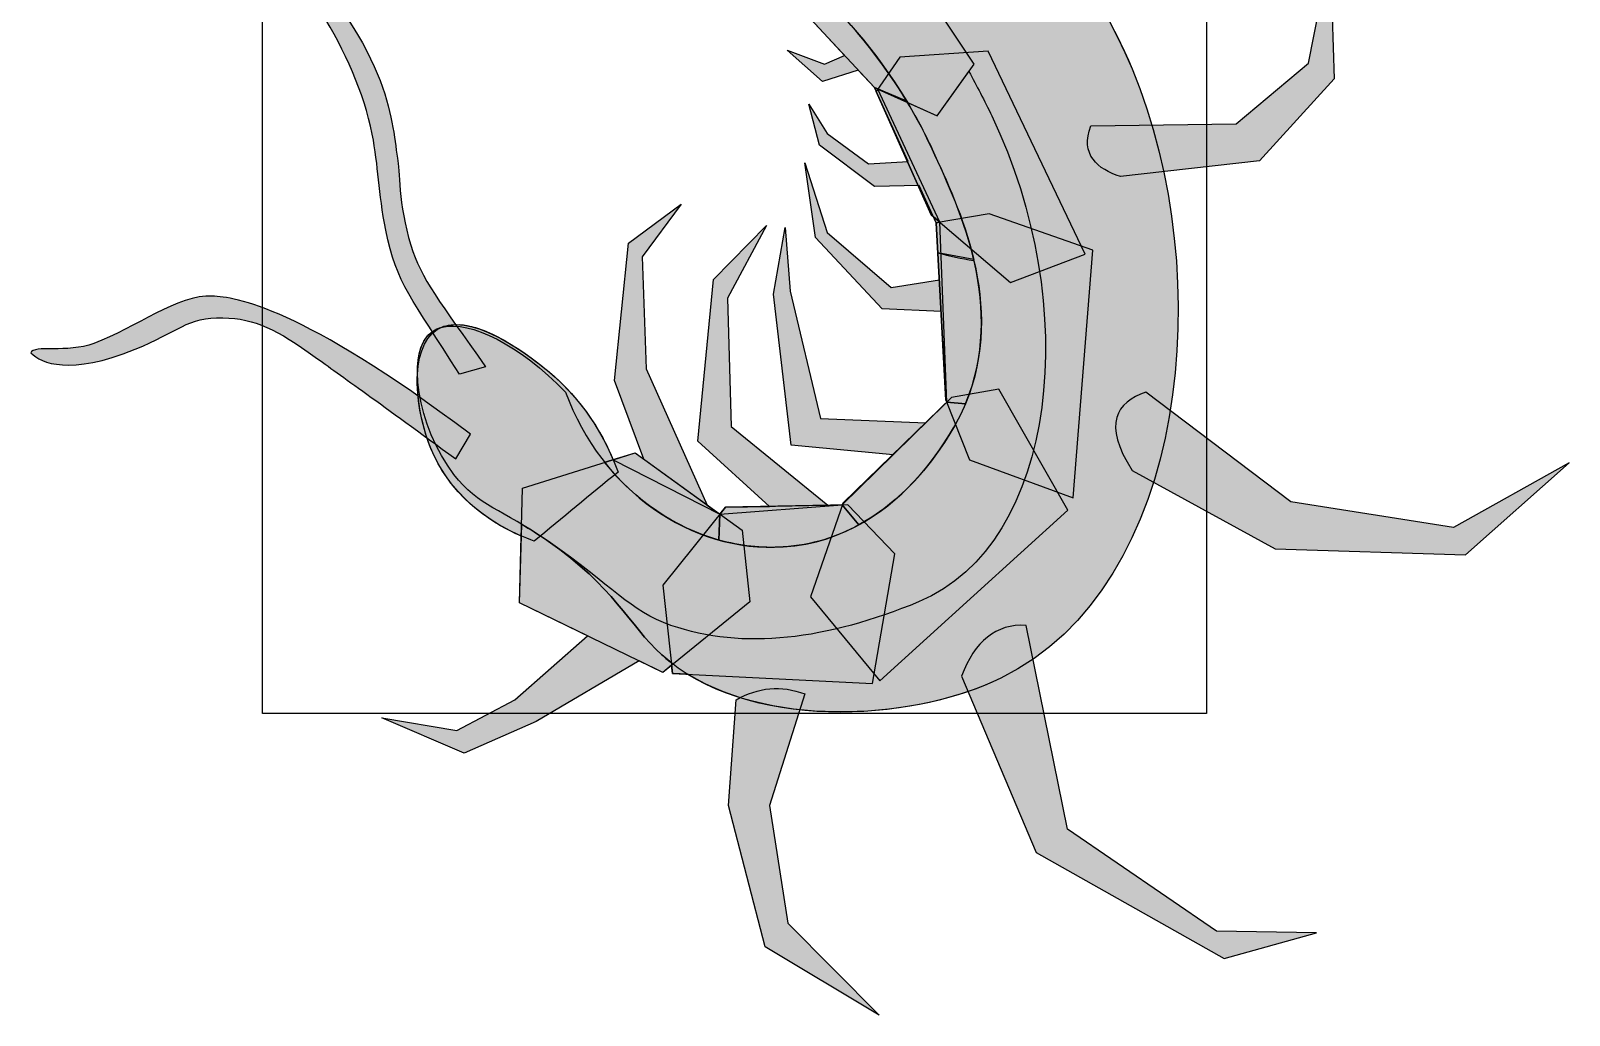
# Model space of a CAD drawing. Extents: x -30 to 49, y -56 to 67.
# Drawn here: x -30.1 to 48.3, y -56.3 to -6.1 of the extents above; entities that cross this region are included whole.
import ezdxf

# ---------------------------------------------------------------- set-up
doc = ezdxf.new("R2010")
doc.units = 0
doc.header["$MEASUREMENT"] = 0
for name, color, linetype in [('LAYER0', 7, 'CONTINUOUS'), ('LAYER1', 7, 'CONTINUOUS'), ('LAYER2', 7, 'CONTINUOUS'), ('LAYER3', 7, 'CONTINUOUS'), ('LAYER_6', 7, 'CONTINUOUS')]:
    doc.layers.add(name, color=color, linetype=linetype)

# ---------------------------------------------------------------- blocks, each defined once
blk = doc.blocks.new('BLOCK_2')
at = {"layer": 'LAYER1'}
h = blk.add_hatch(color=1, dxfattribs=at)
h.dxf.hatch_style = 2
edge = h.paths.add_edge_path()
edge.add_spline(control_points=[(-6.918, -23.216), (-9.216, -19.927), (-10.214, -18.707), (-10.725, -17.011), (-11.361, -14.901), (-11.297, -13.158), (-11.399, -12.58), (-11.776, -10.458), (-11.568, -7.262), (-18.028, -0.371), (-18.752, -0.158), (-19.67, 0.031), (-19.713, -0.034), (-19.907, -0.319), (-19.064, -0.568), (-18.796, -0.802), (-16.671, -2.646), (-13.531, -7.107), (-12.691, -11.344), (-12.362, -13.006), (-12.389, -14.284), (-11.999, -16.25), (-11.453, -18.996), (-10.669, -19.712), (-8.241, -23.59), (-8.241, -23.59), (-6.918, -23.216), (-6.918, -23.216)], knot_values=[0, 0, 0, 0, 1, 1, 1, 2, 2, 2, 3, 3, 3, 4, 4, 4, 5, 5, 5, 6, 6, 6, 7, 7, 7, 8, 8, 8, 9, 9, 9, 9], degree=3, periodic=1)
h = blk.add_hatch(color=1, dxfattribs=at)
h.dxf.hatch_style = 2
edge = h.paths.add_edge_path()
edge.add_spline(control_points=[(-8.435, -27.903), (-12.213, -25.136), (-14.341, -23.609), (-15.594, -22.71), (-17.544, -21.312), (-18.644, -20.749), (-20.294, -20.707), (-22.106, -20.661), (-22.592, -21.438), (-24.769, -22.317), (-28.104, -23.663), (-29.538, -23.032), (-30.087, -22.504), (-29.941, -22.056), (-28.237, -22.533), (-26.867, -22.017), (-24.739, -21.217), (-22.596, -19.519), (-20.837, -19.602), (-19.649, -19.658), (-16.32, -20.124), (-7.679, -26.649), (-7.679, -26.649), (-8.435, -27.903), (-8.435, -27.903)], knot_values=[0, 0, 0, 0, 1, 1, 1, 2, 2, 2, 3, 3, 3, 4, 4, 4, 5, 5, 5, 6, 6, 6, 7, 7, 7, 8, 8, 8, 8], degree=3, periodic=1)
at = {"layer": 'LAYER1', "color": 7}
for points, knots in [([(-6.918, -23.216), (-9.216, -19.927), (-10.214, -18.707), (-10.725, -17.011), (-11.361, -14.901), (-11.297, -13.158), (-11.399, -12.58), (-11.776, -10.458), (-11.568, -7.262), (-18.028, -0.371), (-18.752, -0.158), (-19.67, 0.031), (-19.713, -0.034), (-19.907, -0.319), (-19.064, -0.568), (-18.796, -0.802), (-16.671, -2.646), (-13.531, -7.107), (-12.691, -11.344), (-12.362, -13.006), (-12.389, -14.284), (-11.999, -16.25), (-11.453, -18.996), (-10.669, -19.712), (-8.241, -23.59), (-8.241, -23.59), (-6.918, -23.216), (-6.918, -23.216)], [0, 0, 0, 0, 1, 1, 1, 2, 2, 2, 3, 3, 3, 4, 4, 4, 5, 5, 5, 6, 6, 6, 7, 7, 7, 8, 8, 8, 9, 9, 9, 9]), ([(-8.435, -27.903), (-12.213, -25.136), (-14.341, -23.609), (-15.594, -22.71), (-17.544, -21.312), (-18.644, -20.749), (-20.294, -20.707), (-22.106, -20.661), (-22.592, -21.438), (-24.769, -22.317), (-28.104, -23.663), (-29.538, -23.032), (-30.087, -22.504), (-29.941, -22.056), (-28.237, -22.533), (-26.867, -22.017), (-24.739, -21.217), (-22.596, -19.519), (-20.837, -19.602), (-19.649, -19.658), (-16.32, -20.124), (-7.679, -26.649), (-7.679, -26.649), (-8.435, -27.903), (-8.435, -27.903)], [0, 0, 0, 0, 1, 1, 1, 2, 2, 2, 3, 3, 3, 4, 4, 4, 5, 5, 5, 6, 6, 6, 7, 7, 7, 8, 8, 8, 8])]:
    blk.add_open_spline(points, degree=3, knots=knots, dxfattribs=at)
blk = doc.blocks.new('BLOCK_3')
at = {"layer": 'LAYER1'}
h = blk.add_hatch(color=1, dxfattribs=at)
h.dxf.hatch_style = 2
edge = h.paths.add_edge_path()
edge.add_spline(control_points=[(14.542, -9.669), (12.893, -6.93), (11.063, -5.056), (9.748, -3.729), (9.52, -3.499), (9.077, -3.033), (8.84, -2.795), (8.84, -2.795), (8.605, -4.341), (8.605, -4.341), (8.605, -4.341), (11.376, -7.339), (11.376, -7.339), (11.376, -7.339), (10.347, -7.774), (10.347, -7.774), (10.347, -7.774), (8.45, -7.075), (8.45, -7.075), (8.45, -7.075), (10.247, -8.672), (10.247, -8.672), (10.247, -8.672), (12.072, -8.088), (12.072, -8.088), (12.072, -8.088), (12.894, -8.972), (12.894, -8.972), (12.894, -8.972), (14.542, -9.669), (14.542, -9.669)], knot_values=[0, 0, 0, 0, 1, 1, 1, 2, 2, 2, 3, 3, 3, 4, 4, 4, 5, 5, 5, 6, 6, 6, 7, 7, 7, 8, 8, 8, 9, 9, 9, 10, 10, 10, 10], degree=3, periodic=1)
h = blk.add_hatch(color=1, dxfattribs=at)
h.dxf.hatch_style = 2
edge = h.paths.add_edge_path()
edge.add_spline(control_points=[(15.84, -12.118), (15.43, -11.233), (14.993, -10.418), (14.542, -9.669), (14.542, -9.669), (12.894, -8.972), (12.894, -8.972), (12.894, -8.972), (14.619, -12.751), (14.619, -12.751), (14.619, -12.751), (12.594, -12.867), (12.594, -12.867), (12.594, -12.867), (10.497, -11.319), (10.497, -11.319), (10.497, -11.319), (9.548, -9.821), (9.548, -9.821), (9.548, -9.821), (10.097, -11.918), (10.097, -11.918), (10.097, -11.918), (12.894, -14.015), (12.894, -14.015), (12.894, -14.015), (15.173, -13.965), (15.173, -13.965), (15.173, -13.965), (16.04, -15.863), (16.04, -15.863), (16.04, -15.863), (16.13, -17.392), (16.13, -17.392), (16.13, -17.392), (17.957, -17.739), (17.957, -17.739), (17.455, -15.608), (16.563, -13.68), (15.84, -12.118)], knot_values=[0, 0, 0, 0, 1, 1, 1, 2, 2, 2, 3, 3, 3, 4, 4, 4, 5, 5, 5, 6, 6, 6, 7, 7, 7, 8, 8, 8, 9, 9, 9, 10, 10, 10, 11, 11, 11, 12, 12, 12, 13, 13, 13, 13], degree=3, periodic=1)
h = blk.add_hatch(color=1, dxfattribs=at)
h.dxf.hatch_style = 2
edge = h.paths.add_edge_path()
edge.add_spline(control_points=[(17.962, -17.783), (17.33, -17.7), (16.715, -17.572), (16.124, -17.393), (16.124, -17.393), (16.207, -18.778), (16.207, -18.778), (16.207, -18.778), (13.743, -19.159), (13.743, -19.159), (13.743, -19.159), (10.497, -16.362), (10.497, -16.362), (10.497, -16.362), (9.348, -12.817), (9.348, -12.817), (9.348, -12.817), (9.898, -16.612), (9.898, -16.612), (9.898, -16.612), (13.293, -20.257), (13.293, -20.257), (13.293, -20.257), (16.304, -20.392), (16.304, -20.392), (16.304, -20.392), (16.581, -25.007), (16.581, -25.007), (16.581, -25.007), (17.538, -25.101), (17.538, -25.101), (18.579, -22.56), (18.492, -20.058), (17.962, -17.783)], knot_values=[0, 0, 0, 0, 1, 1, 1, 2, 2, 2, 3, 3, 3, 4, 4, 4, 5, 5, 5, 6, 6, 6, 7, 7, 7, 8, 8, 8, 9, 9, 9, 10, 10, 10, 11, 11, 11, 11], degree=3, periodic=1)
h = blk.add_hatch(color=1, dxfattribs=at)
h.dxf.hatch_style = 2
edge = h.paths.add_edge_path()
edge.add_spline(control_points=[(4.374, -30.254), (4.374, -30.254), (1.259, -23.303), (1.259, -23.303), (1.259, -23.303), (1.059, -17.611), (1.059, -17.611), (1.059, -17.611), (3.057, -14.914), (3.057, -14.914), (3.057, -14.914), (0.36, -16.912), (0.36, -16.912), (0.36, -16.912), (-0.339, -23.902), (-0.339, -23.902), (-0.339, -23.902), (1.15, -27.917), (1.15, -27.917), (1.15, -27.917), (0.71, -27.598), (0.71, -27.598), (0.71, -27.598), (-0.85, -28.074), (-0.85, -28.074), (0.692, -30.023), (2.745, -31.414), (4.977, -32.039), (4.977, -32.039), (5.021, -30.722), (5.021, -30.722), (5.021, -30.722), (4.374, -30.254), (4.374, -30.254)], knot_values=[0, 0, 0, 0, 1, 1, 1, 2, 2, 2, 3, 3, 3, 4, 4, 4, 5, 5, 5, 6, 6, 6, 7, 7, 7, 8, 8, 8, 9, 9, 9, 10, 10, 10, 11, 11, 11, 11], degree=3, periodic=1)
h = blk.add_hatch(color=1, dxfattribs=at)
h.dxf.hatch_style = 2
edge = h.paths.add_edge_path()
edge.add_spline(control_points=[(11.26, -30.25), (11.26, -30.25), (10.53, -30.264), (10.53, -30.264), (10.53, -30.264), (5.603, -26.249), (5.603, -26.249), (5.603, -26.249), (5.404, -19.708), (5.404, -19.708), (5.404, -19.708), (7.401, -16.013), (7.401, -16.013), (7.401, -16.013), (4.705, -18.759), (4.705, -18.759), (4.705, -18.759), (3.906, -26.998), (3.906, -26.998), (3.906, -26.998), (7.55, -30.324), (7.55, -30.324), (7.55, -30.324), (5.304, -30.369), (5.304, -30.369), (5.304, -30.369), (5.021, -30.722), (5.021, -30.722), (5.021, -30.722), (4.977, -32.039), (4.977, -32.039), (6.039, -32.338), (7.142, -32.462), (8.25, -32.391), (9.72, -32.297), (11, -31.872), (12.102, -31.27), (12.102, -31.27), (11.26, -30.25), (11.26, -30.25)], knot_values=[0, 0, 0, 0, 1, 1, 1, 2, 2, 2, 3, 3, 3, 4, 4, 4, 5, 5, 5, 6, 6, 6, 7, 7, 7, 8, 8, 8, 9, 9, 9, 10, 10, 10, 11, 11, 11, 12, 12, 12, 13, 13, 13, 13], degree=3, periodic=1)
h = blk.add_hatch(color=1, dxfattribs=at)
h.dxf.hatch_style = 2
edge = h.paths.add_edge_path()
edge.add_spline(control_points=[(16.581, -25.007), (16.581, -25.007), (15.515, -26.057), (15.515, -26.057), (15.515, -26.057), (10.147, -25.85), (10.147, -25.85), (10.147, -25.85), (8.599, -19.358), (8.599, -19.358), (8.599, -19.358), (8.35, -16.113), (8.35, -16.113), (8.35, -16.113), (7.751, -19.508), (7.751, -19.508), (7.751, -19.508), (8.649, -27.198), (8.649, -27.198), (8.649, -27.198), (13.859, -27.689), (13.859, -27.689), (13.859, -27.689), (11.26, -30.25), (11.26, -30.25), (11.26, -30.25), (12.102, -31.27), (12.102, -31.27), (15.753, -29.274), (17.44, -25.339), (17.538, -25.101), (17.538, -25.101), (16.581, -25.007), (16.581, -25.007)], knot_values=[0, 0, 0, 0, 1, 1, 1, 2, 2, 2, 3, 3, 3, 4, 4, 4, 5, 5, 5, 6, 6, 6, 7, 7, 7, 8, 8, 8, 9, 9, 9, 10, 10, 10, 11, 11, 11, 11], degree=3, periodic=1)
h = blk.add_hatch(color=1, dxfattribs=at)
h.dxf.hatch_style = 2
edge = h.paths.add_edge_path()
edge.add_spline(control_points=[(2.642, -38.36), (2.44, -38.209), (2.243, -38.053), (2.058, -37.884), (0.384, -36.355), (-0.37, -34.427), (-3.734, -32.092), (-4.225, -31.751), (-4.664, -31.476), (-5.063, -31.24), (-5.063, -31.24), (-5.183, -35.238), (-5.183, -35.238), (-5.183, -35.238), (-1.722, -36.92), (-1.722, -36.92), (-1.722, -36.92), (-5.432, -40.181), (-5.432, -40.181), (-5.432, -40.181), (-8.378, -41.754), (-8.378, -41.754), (-8.378, -41.754), (-12.198, -41.105), (-12.198, -41.105), (-12.198, -41.105), (-8.004, -42.903), (-8.004, -42.903), (-8.004, -42.903), (-4.334, -41.28), (-4.334, -41.28), (-4.334, -41.28), (0.915, -38.203), (0.915, -38.203), (0.915, -38.203), (2.108, -38.783), (2.108, -38.783), (2.108, -38.783), (2.642, -38.36), (2.642, -38.36)], knot_values=[0, 0, 0, 0, 1, 1, 1, 2, 2, 2, 3, 3, 3, 4, 4, 4, 5, 5, 5, 6, 6, 6, 7, 7, 7, 8, 8, 8, 9, 9, 9, 10, 10, 10, 11, 11, 11, 12, 12, 12, 13, 13, 13, 13], degree=3, periodic=1)
at = {"layer": 'LAYER1', "color": 7}
for points, knots in [([(14.542, -9.669), (12.893, -6.93), (11.063, -5.056), (9.748, -3.729), (9.52, -3.499), (9.077, -3.033), (8.84, -2.795), (8.84, -2.795), (8.605, -4.341), (8.605, -4.341), (8.605, -4.341), (11.376, -7.339), (11.376, -7.339), (11.376, -7.339), (10.347, -7.774), (10.347, -7.774), (10.347, -7.774), (8.45, -7.075), (8.45, -7.075), (8.45, -7.075), (10.247, -8.672), (10.247, -8.672), (10.247, -8.672), (12.072, -8.088), (12.072, -8.088), (12.072, -8.088), (12.894, -8.972), (12.894, -8.972), (12.894, -8.972), (14.542, -9.669), (14.542, -9.669)], [0, 0, 0, 0, 1, 1, 1, 2, 2, 2, 3, 3, 3, 4, 4, 4, 5, 5, 5, 6, 6, 6, 7, 7, 7, 8, 8, 8, 9, 9, 9, 10, 10, 10, 10]), ([(15.84, -12.118), (15.43, -11.233), (14.993, -10.418), (14.542, -9.669), (14.542, -9.669), (12.894, -8.972), (12.894, -8.972), (12.894, -8.972), (14.619, -12.751), (14.619, -12.751), (14.619, -12.751), (12.594, -12.867), (12.594, -12.867), (12.594, -12.867), (10.497, -11.319), (10.497, -11.319), (10.497, -11.319), (9.548, -9.821), (9.548, -9.821), (9.548, -9.821), (10.097, -11.918), (10.097, -11.918), (10.097, -11.918), (12.894, -14.015), (12.894, -14.015), (12.894, -14.015), (15.173, -13.965), (15.173, -13.965), (15.173, -13.965), (16.04, -15.863), (16.04, -15.863), (16.04, -15.863), (16.13, -17.392), (16.13, -17.392), (16.13, -17.392), (17.957, -17.739), (17.957, -17.739), (17.455, -15.608), (16.563, -13.68), (15.84, -12.118)], [0, 0, 0, 0, 1, 1, 1, 2, 2, 2, 3, 3, 3, 4, 4, 4, 5, 5, 5, 6, 6, 6, 7, 7, 7, 8, 8, 8, 9, 9, 9, 10, 10, 10, 11, 11, 11, 12, 12, 12, 13, 13, 13, 13]), ([(17.962, -17.783), (17.33, -17.7), (16.715, -17.572), (16.124, -17.393), (16.124, -17.393), (16.207, -18.778), (16.207, -18.778), (16.207, -18.778), (13.743, -19.159), (13.743, -19.159), (13.743, -19.159), (10.497, -16.362), (10.497, -16.362), (10.497, -16.362), (9.348, -12.817), (9.348, -12.817), (9.348, -12.817), (9.898, -16.612), (9.898, -16.612), (9.898, -16.612), (13.293, -20.257), (13.293, -20.257), (13.293, -20.257), (16.304, -20.392), (16.304, -20.392), (16.304, -20.392), (16.581, -25.007), (16.581, -25.007), (16.581, -25.007), (17.538, -25.101), (17.538, -25.101), (18.579, -22.56), (18.492, -20.058), (17.962, -17.783)], [0, 0, 0, 0, 1, 1, 1, 2, 2, 2, 3, 3, 3, 4, 4, 4, 5, 5, 5, 6, 6, 6, 7, 7, 7, 8, 8, 8, 9, 9, 9, 10, 10, 10, 11, 11, 11, 11]), ([(4.374, -30.254), (4.374, -30.254), (1.259, -23.303), (1.259, -23.303), (1.259, -23.303), (1.059, -17.611), (1.059, -17.611), (1.059, -17.611), (3.057, -14.914), (3.057, -14.914), (3.057, -14.914), (0.36, -16.912), (0.36, -16.912), (0.36, -16.912), (-0.339, -23.902), (-0.339, -23.902), (-0.339, -23.902), (1.15, -27.917), (1.15, -27.917), (1.15, -27.917), (0.71, -27.598), (0.71, -27.598), (0.71, -27.598), (-0.85, -28.074), (-0.85, -28.074), (0.692, -30.023), (2.745, -31.414), (4.977, -32.039), (4.977, -32.039), (5.021, -30.722), (5.021, -30.722), (5.021, -30.722), (4.374, -30.254), (4.374, -30.254)], [0, 0, 0, 0, 1, 1, 1, 2, 2, 2, 3, 3, 3, 4, 4, 4, 5, 5, 5, 6, 6, 6, 7, 7, 7, 8, 8, 8, 9, 9, 9, 10, 10, 10, 11, 11, 11, 11]), ([(11.26, -30.25), (11.26, -30.25), (10.53, -30.264), (10.53, -30.264), (10.53, -30.264), (5.603, -26.249), (5.603, -26.249), (5.603, -26.249), (5.404, -19.708), (5.404, -19.708), (5.404, -19.708), (7.401, -16.013), (7.401, -16.013), (7.401, -16.013), (4.705, -18.759), (4.705, -18.759), (4.705, -18.759), (3.906, -26.998), (3.906, -26.998), (3.906, -26.998), (7.55, -30.324), (7.55, -30.324), (7.55, -30.324), (5.304, -30.369), (5.304, -30.369), (5.304, -30.369), (5.021, -30.722), (5.021, -30.722), (5.021, -30.722), (4.977, -32.039), (4.977, -32.039), (6.039, -32.338), (7.142, -32.462), (8.25, -32.391), (9.72, -32.297), (11, -31.872), (12.102, -31.27), (12.102, -31.27), (11.26, -30.25), (11.26, -30.25)], [0, 0, 0, 0, 1, 1, 1, 2, 2, 2, 3, 3, 3, 4, 4, 4, 5, 5, 5, 6, 6, 6, 7, 7, 7, 8, 8, 8, 9, 9, 9, 10, 10, 10, 11, 11, 11, 12, 12, 12, 13, 13, 13, 13]), ([(16.581, -25.007), (16.581, -25.007), (15.515, -26.057), (15.515, -26.057), (15.515, -26.057), (10.147, -25.85), (10.147, -25.85), (10.147, -25.85), (8.599, -19.358), (8.599, -19.358), (8.599, -19.358), (8.35, -16.113), (8.35, -16.113), (8.35, -16.113), (7.751, -19.508), (7.751, -19.508), (7.751, -19.508), (8.649, -27.198), (8.649, -27.198), (8.649, -27.198), (13.859, -27.689), (13.859, -27.689), (13.859, -27.689), (11.26, -30.25), (11.26, -30.25), (11.26, -30.25), (12.102, -31.27), (12.102, -31.27), (15.753, -29.274), (17.44, -25.339), (17.538, -25.101), (17.538, -25.101), (16.581, -25.007), (16.581, -25.007)], [0, 0, 0, 0, 1, 1, 1, 2, 2, 2, 3, 3, 3, 4, 4, 4, 5, 5, 5, 6, 6, 6, 7, 7, 7, 8, 8, 8, 9, 9, 9, 10, 10, 10, 11, 11, 11, 11]), ([(2.642, -38.36), (2.44, -38.209), (2.243, -38.053), (2.058, -37.884), (0.384, -36.355), (-0.37, -34.427), (-3.734, -32.092), (-4.225, -31.751), (-4.664, -31.476), (-5.063, -31.24), (-5.063, -31.24), (-5.183, -35.238), (-5.183, -35.238), (-5.183, -35.238), (-1.722, -36.92), (-1.722, -36.92), (-1.722, -36.92), (-5.432, -40.181), (-5.432, -40.181), (-5.432, -40.181), (-8.378, -41.754), (-8.378, -41.754), (-8.378, -41.754), (-12.198, -41.105), (-12.198, -41.105), (-12.198, -41.105), (-8.004, -42.903), (-8.004, -42.903), (-8.004, -42.903), (-4.334, -41.28), (-4.334, -41.28), (-4.334, -41.28), (0.915, -38.203), (0.915, -38.203), (0.915, -38.203), (2.108, -38.783), (2.108, -38.783), (2.108, -38.783), (2.642, -38.36), (2.642, -38.36)], [0, 0, 0, 0, 1, 1, 1, 2, 2, 2, 3, 3, 3, 4, 4, 4, 5, 5, 5, 6, 6, 6, 7, 7, 7, 8, 8, 8, 9, 9, 9, 10, 10, 10, 11, 11, 11, 12, 12, 12, 13, 13, 13, 13])]:
    blk.add_open_spline(points, degree=3, knots=knots, dxfattribs=at)
blk = doc.blocks.new('BLOCK_4')
at = {"layer": 'LAYER2'}
h = blk.add_hatch(color=20, dxfattribs=at)
h.dxf.hatch_style = 2
edge = h.paths.add_edge_path()
edge.add_spline(control_points=[(23.929, -10.919), (23.36, -12.404), (24.278, -13.133), (25.427, -13.516), (25.427, -13.516), (32.518, -12.717), (32.518, -12.717), (32.518, -12.717), (36.313, -8.523), (36.313, -8.523), (36.313, -8.523), (36.113, -2.131), (36.113, -2.131), (36.113, -2.131), (35.015, -7.724), (35.015, -7.724), (35.015, -7.724), (31.32, -10.82), (31.32, -10.82), (31.32, -10.82), (23.929, -10.919), (23.929, -10.919)], knot_values=[0, 0, 0, 0, 1, 1, 1, 2, 2, 2, 3, 3, 3, 4, 4, 4, 5, 5, 5, 6, 6, 6, 7, 7, 7, 7], degree=3, periodic=1)
h = blk.add_hatch(color=20, dxfattribs=at)
h.dxf.hatch_style = 2
edge = h.paths.add_edge_path()
edge.add_spline(control_points=[(26.027, -28.496), (24.513, -26.082), (25.216, -25.042), (26.726, -24.502), (26.726, -24.502), (34.116, -30.094), (34.116, -30.094), (34.116, -30.094), (42.405, -31.393), (42.405, -31.393), (42.405, -31.393), (48.297, -28.097), (48.297, -28.097), (48.297, -28.097), (43.004, -32.791), (43.004, -32.791), (43.004, -32.791), (33.317, -32.491), (33.317, -32.491), (33.317, -32.491), (26.027, -28.496), (26.027, -28.496)], knot_values=[0, 0, 0, 0, 1, 1, 1, 2, 2, 2, 3, 3, 3, 4, 4, 4, 5, 5, 5, 6, 6, 6, 7, 7, 7, 7], degree=3, periodic=1)
h = blk.add_hatch(color=20, dxfattribs=at)
h.dxf.hatch_style = 2
edge = h.paths.add_edge_path()
edge.add_spline(control_points=[(17.338, -38.983), (18.004, -37.194), (19.089, -36.3), (20.634, -36.386), (20.634, -36.386), (22.731, -46.772), (22.731, -46.772), (22.731, -46.772), (30.321, -51.966), (30.321, -51.966), (30.321, -51.966), (35.414, -52.066), (35.414, -52.066), (35.414, -52.066), (30.72, -53.364), (30.72, -53.364), (30.72, -53.364), (21.133, -47.971), (21.133, -47.971), (21.133, -47.971), (17.338, -38.983), (17.338, -38.983)], knot_values=[0, 0, 0, 0, 1, 1, 1, 2, 2, 2, 3, 3, 3, 4, 4, 4, 5, 5, 5, 6, 6, 6, 7, 7, 7, 7], degree=3, periodic=1)
h = blk.add_hatch(color=20, dxfattribs=at)
h.dxf.hatch_style = 2
edge = h.paths.add_edge_path()
edge.add_spline(control_points=[(5.853, -40.181), (5.853, -40.181), (5.454, -45.574), (5.454, -45.574), (5.454, -45.574), (7.326, -52.765), (7.326, -52.765), (7.326, -52.765), (13.143, -56.26), (13.143, -56.26), (13.143, -56.26), (8.487, -51.566), (8.487, -51.566), (8.487, -51.566), (7.551, -45.574), (7.551, -45.574), (7.551, -45.574), (9.348, -39.882), (9.348, -39.882), (8.14, -39.428), (6.976, -39.542), (5.853, -40.181)], knot_values=[0, 0, 0, 0, 1, 1, 1, 2, 2, 2, 3, 3, 3, 4, 4, 4, 5, 5, 5, 6, 6, 6, 7, 7, 7, 7], degree=3, periodic=1)
at = {"layer": 'LAYER2', "color": 7}
for points in [[(23.929, -10.919), (23.36, -12.404), (24.278, -13.133), (25.427, -13.516), (25.427, -13.516), (32.518, -12.717), (32.518, -12.717), (32.518, -12.717), (36.313, -8.523), (36.313, -8.523), (36.313, -8.523), (36.113, -2.131), (36.113, -2.131), (36.113, -2.131), (35.015, -7.724), (35.015, -7.724), (35.015, -7.724), (31.32, -10.82), (31.32, -10.82), (31.32, -10.82), (23.929, -10.919), (23.929, -10.919)], [(26.027, -28.496), (24.513, -26.082), (25.216, -25.042), (26.726, -24.502), (26.726, -24.502), (34.116, -30.094), (34.116, -30.094), (34.116, -30.094), (42.405, -31.393), (42.405, -31.393), (42.405, -31.393), (48.297, -28.097), (48.297, -28.097), (48.297, -28.097), (43.004, -32.791), (43.004, -32.791), (43.004, -32.791), (33.317, -32.491), (33.317, -32.491), (33.317, -32.491), (26.027, -28.496), (26.027, -28.496)], [(17.338, -38.983), (18.004, -37.194), (19.089, -36.3), (20.634, -36.386), (20.634, -36.386), (22.731, -46.772), (22.731, -46.772), (22.731, -46.772), (30.321, -51.966), (30.321, -51.966), (30.321, -51.966), (35.414, -52.066), (35.414, -52.066), (35.414, -52.066), (30.72, -53.364), (30.72, -53.364), (30.72, -53.364), (21.133, -47.971), (21.133, -47.971), (21.133, -47.971), (17.338, -38.983), (17.338, -38.983)], [(5.853, -40.181), (5.853, -40.181), (5.454, -45.574), (5.454, -45.574), (5.454, -45.574), (7.326, -52.765), (7.326, -52.765), (7.326, -52.765), (13.143, -56.26), (13.143, -56.26), (13.143, -56.26), (8.487, -51.566), (8.487, -51.566), (8.487, -51.566), (7.551, -45.574), (7.551, -45.574), (7.551, -45.574), (9.348, -39.882), (9.348, -39.882), (8.14, -39.428), (6.976, -39.542), (5.853, -40.181)]]:
    blk.add_open_spline(points, degree=3, knots=[0, 0, 0, 0, 1, 1, 1, 2, 2, 2, 3, 3, 3, 4, 4, 4, 5, 5, 5, 6, 6, 6, 7, 7, 7, 7], dxfattribs=at)

msp = doc.modelspace()

# ---------------------------------------------------------------- hatches: boundary and pattern name
at = {"layer": 'LAYER0'}
h = msp.add_hatch(color=1, dxfattribs=at)
h.dxf.hatch_style = 2
edge = h.paths.add_edge_path()
edge.add_spline(control_points=[(26.027, -8.023), (22.235, 1.113), (14.372, 5.507), (11.446, 6.957), (8.336, 8.648), (2.855, 12.254), (-0.838, 18.941), (-2.895, 22.665), (-6.763, 29.67), (-3.635, 36.219), (-2.002, 39.635), (1.822, 43.514), (6.791, 43.696), (6.791, 43.696), (10.097, 42.76), (10.097, 42.76), (10.097, 42.76), (10.139, 42.956), (10.139, 42.956), (10.139, 42.956), (13.125, 40.009), (13.125, 40.009), (13.125, 40.009), (13.924, 39.22), (13.924, 39.22), (13.924, 39.22), (11.196, 36.918), (11.196, 36.918), (11.196, 36.918), (12.145, 34.321), (12.145, 34.321), (12.145, 34.321), (14.542, 31.775), (14.542, 31.775), (14.542, 31.775), (13.094, 34.321), (13.094, 34.321), (13.094, 34.321), (12.894, 35.969), (12.894, 35.969), (12.894, 35.969), (15.658, 37.509), (15.658, 37.509), (15.658, 37.509), (15.865, 37.305), (15.865, 37.305), (15.865, 37.305), (15.975, 37.356), (15.975, 37.356), (15.975, 37.356), (17.391, 34.869), (17.391, 34.869), (17.391, 34.869), (13.942, 34.221), (13.942, 34.221), (13.942, 34.221), (14.392, 33.023), (14.392, 33.023), (14.392, 33.023), (16.439, 30.227), (16.439, 30.227), (16.439, 30.227), (18.237, 29.378), (18.237, 29.378), (18.237, 29.378), (17.388, 30.426), (17.388, 30.426), (17.388, 30.426), (15.64, 32.973), (15.64, 32.973), (15.64, 32.973), (18.296, 33.281), (18.296, 33.281), (18.296, 33.281), (18.978, 32.084), (18.978, 32.084), (18.978, 32.084), (18.989, 32.064), (18.989, 32.064), (18.953, 32.06), (18.916, 32.057), (18.88, 32.052), (18.88, 30.094), (19.23, 28.545), (19.535, 27.53), (19.978, 26.056), (20.519, 24.336), (22.082, 23.236), (22.55, 22.906), (22.953, 22.622), (23.48, 22.661), (24.3, 22.723), (24.972, 23.537), (25.452, 24.542), (25.97, 25.188), (26.477, 26.004), (26.826, 27.031), (27.834, 30.005), (26.788, 32.534), (26.526, 33.123), (26.746, 33.435), (29.158, 36.991), (27.624, 41.012), (26.562, 43.8), (24.263, 45.08), (23.63, 45.407), (22.858, 48.09), (21.575, 49.799), (20.634, 50.8), (15.535, 56.22), (6.68, 55.245), (2.657, 53.995), (-1.077, 52.836), (-4.291, 50.474), (-6.85, 47.411), (-6.85, 47.411), (-7.43, 47.154), (-7.43, 47.154), (-7.43, 47.154), (-7.645, 46.414), (-7.645, 46.414), (-7.919, 46.049), (-8.184, 45.677), (-8.441, 45.297), (-8.441, 45.297), (-8.628, 45.319), (-8.628, 45.319), (-8.628, 45.319), (-13.16, 37.904), (-13.16, 37.904), (-13.16, 37.904), (-13.047, 37.305), (-13.047, 37.305), (-13.047, 37.305), (-12.842, 37.128), (-12.842, 37.128), (-12.842, 37.128), (-14.478, 28.56), (-14.478, 28.56), (-14.478, 28.56), (-15.07, 28.629), (-15.07, 28.629), (-15.07, 28.629), (-11.824, 18.392), (-11.824, 18.392), (-11.824, 18.392), (-11.578, 18.326), (-11.578, 18.326), (-11.578, 18.326), (-11.624, 18.292), (-11.624, 18.292), (-11.624, 18.292), (-8.549, 11.849), (-8.549, 11.849), (-8.549, 11.849), (-8.528, 11.351), (-8.528, 11.351), (-8.528, 11.351), (-3.535, 6.358), (-3.535, 6.358), (-3.535, 6.358), (-3.113, 6.314), (-3.113, 6.314), (-3.113, 6.314), (-3.035, 6.058), (-3.035, 6.058), (-3.035, 6.058), (1.758, 2.263), (1.758, 2.263), (1.758, 2.263), (1.788, 2.261), (1.788, 2.261), (1.788, 2.261), (1.783, 2.138), (1.783, 2.138), (1.783, 2.138), (6.952, -2.481), (6.952, -2.481), (6.952, -2.481), (7.06, -2.506), (7.06, -2.506), (7.06, -2.506), (7.001, -2.63), (7.001, -2.63), (7.001, -2.63), (12.894, -8.972), (12.894, -8.972), (12.894, -8.972), (13.074, -9.054), (13.074, -9.054), (13.074, -9.054), (12.994, -9.172), (12.994, -9.172), (12.994, -9.172), (15.79, -15.464), (15.79, -15.464), (15.79, -15.464), (16.223, -15.832), (16.223, -15.832), (16.223, -15.832), (16.04, -15.863), (16.04, -15.863), (16.04, -15.863), (16.539, -24.901), (16.539, -24.901), (16.539, -24.901), (16.581, -25.007), (16.581, -25.007), (16.581, -25.007), (11.296, -30.144), (11.296, -30.144), (11.296, -30.144), (11.26, -30.25), (11.26, -30.25), (11.26, -30.25), (5.304, -30.369), (5.304, -30.369), (5.304, -30.369), (5.021, -30.722), (5.021, -30.722), (5.021, -30.722), (0.71, -27.598), (0.71, -27.598), (0.71, -27.598), (-0.412, -27.949), (-0.412, -27.949), (-0.944, -26.691), (-1.93, -24.907), (-3.759, -23.403), (-4.318, -22.943), (-7.327, -20.475), (-9.114, -21.182), (-9.307, -21.227), (-9.48, -21.301), (-9.627, -21.406), (-10.161, -21.787), (-10.397, -22.588), (-10.383, -23.566), (-10.458, -24.87), (-10.123, -26.43), (-9.602, -27.598), (-8.487, -30.094), (-6.295, -31.318), (-5.095, -31.835), (-5.095, -31.835), (-5.183, -35.238), (-5.183, -35.238), (-5.183, -35.238), (2.108, -38.783), (2.108, -38.783), (2.108, -38.783), (2.562, -38.416), (2.562, -38.416), (2.562, -38.416), (2.607, -38.833), (2.607, -38.833), (2.607, -38.833), (3.396, -38.873), (3.396, -38.873), (7.901, -41.675), (15.13, -41.139), (19.335, -39.083), (28.927, -34.393), (30.405, -18.574), (26.027, -8.023)], knot_values=[0, 0, 0, 0, 1, 1, 1, 2, 2, 2, 3, 3, 3, 4, 4, 4, 5, 5, 5, 6, 6, 6, 7, 7, 7, 8, 8, 8, 9, 9, 9, 10, 10, 10, 11, 11, 11, 12, 12, 12, 13, 13, 13, 14, 14, 14, 15, 15, 15, 16, 16, 16, 17, 17, 17, 18, 18, 18, 19, 19, 19, 20, 20, 20, 21, 21, 21, 22, 22, 22, 23, 23, 23, 24, 24, 24, 25, 25, 25, 26, 26, 26, 27, 27, 27, 28, 28, 28, 29, 29, 29, 30, 30, 30, 31, 31, 31, 32, 32, 32, 33, 33, 33, 34, 34, 34, 35, 35, 35, 36, 36, 36, 37, 37, 37, 38, 38, 38, 39, 39, 39, 40, 40, 40, 41, 41, 41, 42, 42, 42, 43, 43, 43, 44, 44, 44, 45, 45, 45, 46, 46, 46, 47, 47, 47, 48, 48, 48, 49, 49, 49, 50, 50, 50, 51, 51, 51, 52, 52, 52, 53, 53, 53, 54, 54, 54, 55, 55, 55, 56, 56, 56, 57, 57, 57, 58, 58, 58, 59, 59, 59, 60, 60, 60, 61, 61, 61, 62, 62, 62, 63, 63, 63, 64, 64, 64, 65, 65, 65, 66, 66, 66, 67, 67, 67, 68, 68, 68, 69, 69, 69, 70, 70, 70, 71, 71, 71, 72, 72, 72, 73, 73, 73, 74, 74, 74, 75, 75, 75, 76, 76, 76, 77, 77, 77, 78, 78, 78, 79, 79, 79, 80, 80, 80, 81, 81, 81, 82, 82, 82, 83, 83, 83, 84, 84, 84, 85, 85, 85, 86, 86, 86, 87, 87, 87, 88, 88, 88, 88], degree=3, periodic=1)
at = {"layer": 'LAYER1'}
h = msp.add_hatch(color=1, dxfattribs=at)
h.dxf.hatch_style = 2
edge = h.paths.add_edge_path()
edge.add_spline(control_points=[(26.027, -8.023), (24.039, -3.233), (20.932, 0.253), (18.004, 2.695), (18.004, 2.695), (4.152, 0.022), (4.152, 0.022), (4.152, 0.022), (8.605, -4.341), (8.605, -4.341), (8.605, -4.341), (8.847, -2.823), (8.847, -2.823), (9.155, -3.132), (9.455, -3.434), (9.748, -3.729), (11.423, -5.419), (13.933, -7.997), (15.84, -12.118), (17.338, -15.356), (19.561, -20.161), (17.538, -25.101), (17.411, -25.411), (14.591, -31.985), (8.25, -32.391), (3.574, -32.691), (-1.029, -29.508), (-2.836, -24.502), (-5.189, -22.063), (-7.712, -20.851), (-9.114, -21.182), (-9.114, -21.182), (-9.114, -21.182), (-9.114, -21.182), (-9.115, -21.182), (-9.116, -21.183), (-9.117, -21.183), (-9.117, -21.183), (-9.116, -21.183), (-9.116, -21.182), (-9.308, -21.228), (-9.48, -21.301), (-9.627, -21.406), (-11.028, -22.406), (-10.387, -26.278), (-8.528, -28.696), (-7.266, -30.337), (-6.105, -30.446), (-3.734, -32.092), (-0.37, -34.427), (0.384, -36.355), (2.058, -37.884), (6.329, -41.786), (14.686, -41.356), (19.335, -39.083), (28.927, -34.393), (30.405, -18.574), (26.027, -8.023)], knot_values=[0, 0, 0, 0, 1, 1, 1, 2, 2, 2, 3, 3, 3, 4, 4, 4, 5, 5, 5, 6, 6, 6, 7, 7, 7, 8, 8, 8, 9, 9, 9, 10, 10, 10, 11, 11, 11, 12, 12, 12, 13, 13, 13, 14, 14, 14, 15, 15, 15, 16, 16, 16, 17, 17, 17, 18, 18, 18, 19, 19, 19, 19], degree=3, periodic=1)
at = {"layer": 'LAYER2'}
h = msp.add_hatch(color=20, dxfattribs=at)
h.dxf.hatch_style = 2
h.paths.add_polyline_path([(12.894, -8.972), (16.09, -10.42), (17.987, -7.774), (13.293, -0.733), (7.751, -1.032), (7.002, -2.63)])
h = msp.add_hatch(color=20, dxfattribs=at)
h.dxf.hatch_style = 2
edge = h.paths.add_edge_path()
edge.add_spline(control_points=[(18.88, -10.42), (18.503, -9.635), (18.11, -8.885), (17.709, -8.162), (17.709, -8.162), (16.09, -10.42), (16.09, -10.42), (16.09, -10.42), (13.074, -9.054), (13.074, -9.054), (13.074, -9.054), (16.223, -15.832), (16.223, -15.832), (16.223, -15.832), (16.581, -25.007), (16.581, -25.007), (16.581, -25.007), (11.26, -30.25), (11.26, -30.25), (11.26, -30.25), (5.021, -30.722), (5.021, -30.722), (5.021, -30.722), (-0.41, -27.948), (-0.41, -27.948), (-0.943, -26.69), (-1.932, -24.905), (-3.759, -23.403), (-4.322, -22.94), (-7.369, -20.437), (-9.151, -21.191), (-9.329, -21.237), (-9.489, -21.308), (-9.627, -21.406), (-11.028, -22.406), (-10.387, -26.278), (-8.528, -28.696), (-7.266, -30.337), (-6.105, -30.446), (-3.734, -32.092), (-0.37, -34.427), (0.392, -35.638), (2.532, -36.386), (6.192, -37.665), (10.487, -37.127), (15.146, -35.189), (22.295, -32.215), (23.483, -20.024), (18.88, -10.42)], knot_values=[0, 0, 0, 0, 1, 1, 1, 2, 2, 2, 3, 3, 3, 4, 4, 4, 5, 5, 5, 6, 6, 6, 7, 7, 7, 8, 8, 8, 9, 9, 9, 10, 10, 10, 11, 11, 11, 12, 12, 12, 13, 13, 13, 14, 14, 14, 15, 15, 15, 16, 16, 16, 16], degree=3, periodic=1)
at = {"layer": 'LAYER3'}
h = msp.add_hatch(color=30, dxfattribs=at)
h.dxf.hatch_style = 2
h.paths.add_polyline_path([(15.79, -15.464), (19.835, -18.909), (23.63, -17.461), (18.686, -7.124), (14.192, -7.424), (12.994, -9.172)])
h = msp.add_hatch(color=30, dxfattribs=at)
h.dxf.hatch_style = 2
h.paths.add_polyline_path([(16.539, -24.901), (17.737, -27.947), (23.03, -29.895), (24.029, -17.261), (18.736, -15.414), (16.04, -15.863)])
h = msp.add_hatch(color=30, dxfattribs=at)
h.dxf.hatch_style = 2
edge = h.paths.add_edge_path()
edge.add_spline(control_points=[(-0.164, -28.571), (-0.612, -27.343), (-1.605, -25.175), (-3.759, -23.403), (-4.347, -22.92), (-7.639, -20.213), (-9.377, -21.306), (-10.866, -22.242), (-10.524, -25.533), (-9.602, -27.598), (-8.222, -30.688), (-5.188, -31.831), (-4.434, -32.092), (-3.01, -30.918), (-1.587, -29.745), (-0.164, -28.571)], knot_values=[0, 0, 0, 0, 1, 1, 1, 2, 2, 2, 3, 3, 3, 4, 4, 4, 5, 5, 5, 5], degree=3, periodic=1)
h = msp.add_hatch(color=30, dxfattribs=at)
h.dxf.hatch_style = 2
h.paths.add_polyline_path([(11.296, -30.144), (9.648, -34.938), (13.168, -39.207), (22.756, -30.519), (19.235, -24.352), (16.816, -24.778)])
h = msp.add_hatch(color=30, dxfattribs=at)
h.dxf.hatch_style = 2
h.paths.add_polyline_path([(-5.183, -35.238), (-5.033, -29.395), (0.71, -27.598), (6.153, -31.542), (6.552, -35.188), (2.108, -38.783)])
h = msp.add_hatch(color=30, dxfattribs=at)
h.dxf.hatch_style = 2
h.paths.add_polyline_path([(5.304, -30.369), (2.12, -34.339), (2.607, -38.833), (12.794, -39.357), (13.942, -32.741), (11.546, -30.244)])

# ---------------------------------------------------------------- linework, layer by layer
at = {"layer": 'LAYER0', "color": 7}
msp.add_open_spline([(26.027, -8.023), (22.235, 1.113), (14.372, 5.507), (11.446, 6.957), (8.336, 8.648), (2.855, 12.254), (-0.838, 18.941), (-2.895, 22.665), (-6.763, 29.67), (-3.635, 36.219), (-2.002, 39.635), (1.822, 43.514), (6.791, 43.696), (6.791, 43.696), (10.097, 42.76), (10.097, 42.76), (10.097, 42.76), (10.139, 42.956), (10.139, 42.956), (10.139, 42.956), (13.125, 40.009), (13.125, 40.009), (13.125, 40.009), (13.924, 39.22), (13.924, 39.22), (13.924, 39.22), (11.196, 36.918), (11.196, 36.918), (11.196, 36.918), (12.145, 34.321), (12.145, 34.321), (12.145, 34.321), (14.542, 31.775), (14.542, 31.775), (14.542, 31.775), (13.094, 34.321), (13.094, 34.321), (13.094, 34.321), (12.894, 35.969), (12.894, 35.969), (12.894, 35.969), (15.658, 37.509), (15.658, 37.509), (15.658, 37.509), (15.865, 37.305), (15.865, 37.305), (15.865, 37.305), (15.975, 37.356), (15.975, 37.356), (15.975, 37.356), (17.391, 34.869), (17.391, 34.869), (17.391, 34.869), (13.942, 34.221), (13.942, 34.221), (13.942, 34.221), (14.392, 33.023), (14.392, 33.023), (14.392, 33.023), (16.439, 30.227), (16.439, 30.227), (16.439, 30.227), (18.237, 29.378), (18.237, 29.378), (18.237, 29.378), (17.388, 30.426), (17.388, 30.426), (17.388, 30.426), (15.64, 32.973), (15.64, 32.973), (15.64, 32.973), (18.296, 33.281), (18.296, 33.281), (18.296, 33.281), (18.978, 32.084), (18.978, 32.084), (18.978, 32.084), (18.989, 32.064), (18.989, 32.064), (18.953, 32.06), (18.916, 32.057), (18.88, 32.052), (18.88, 30.094), (19.23, 28.545), (19.535, 27.53), (19.978, 26.056), (20.519, 24.336), (22.082, 23.236), (22.55, 22.906), (22.953, 22.622), (23.48, 22.661), (24.3, 22.723), (24.972, 23.537), (25.452, 24.542), (25.97, 25.188), (26.477, 26.004), (26.826, 27.031), (27.834, 30.005), (26.788, 32.534), (26.526, 33.123), (26.746, 33.435), (29.158, 36.991), (27.624, 41.012), (26.562, 43.8), (24.263, 45.08), (23.63, 45.407), (22.858, 48.09), (21.575, 49.799), (20.634, 50.8), (15.535, 56.22), (6.68, 55.245), (2.657, 53.995), (-1.077, 52.836), (-4.291, 50.474), (-6.85, 47.411), (-6.85, 47.411), (-7.43, 47.154), (-7.43, 47.154), (-7.43, 47.154), (-7.645, 46.414), (-7.645, 46.414), (-7.919, 46.049), (-8.184, 45.677), (-8.441, 45.297), (-8.441, 45.297), (-8.628, 45.319), (-8.628, 45.319), (-8.628, 45.319), (-13.16, 37.904), (-13.16, 37.904), (-13.16, 37.904), (-13.047, 37.305), (-13.047, 37.305), (-13.047, 37.305), (-12.842, 37.128), (-12.842, 37.128), (-12.842, 37.128), (-14.478, 28.56), (-14.478, 28.56), (-14.478, 28.56), (-15.07, 28.629), (-15.07, 28.629), (-15.07, 28.629), (-11.824, 18.392), (-11.824, 18.392), (-11.824, 18.392), (-11.578, 18.326), (-11.578, 18.326), (-11.578, 18.326), (-11.624, 18.292), (-11.624, 18.292), (-11.624, 18.292), (-8.549, 11.849), (-8.549, 11.849), (-8.549, 11.849), (-8.528, 11.351), (-8.528, 11.351), (-8.528, 11.351), (-3.535, 6.358), (-3.535, 6.358), (-3.535, 6.358), (-3.113, 6.314), (-3.113, 6.314), (-3.113, 6.314), (-3.035, 6.058), (-3.035, 6.058), (-3.035, 6.058), (1.758, 2.263), (1.758, 2.263), (1.758, 2.263), (1.788, 2.261), (1.788, 2.261), (1.788, 2.261), (1.783, 2.138), (1.783, 2.138), (1.783, 2.138), (6.952, -2.481), (6.952, -2.481), (6.952, -2.481), (7.06, -2.506), (7.06, -2.506), (7.06, -2.506), (7.001, -2.63), (7.001, -2.63), (7.001, -2.63), (12.894, -8.972), (12.894, -8.972), (12.894, -8.972), (13.074, -9.054), (13.074, -9.054), (13.074, -9.054), (12.994, -9.172), (12.994, -9.172), (12.994, -9.172), (15.79, -15.464), (15.79, -15.464), (15.79, -15.464), (16.223, -15.832), (16.223, -15.832), (16.223, -15.832), (16.04, -15.863), (16.04, -15.863), (16.04, -15.863), (16.539, -24.901), (16.539, -24.901), (16.539, -24.901), (16.581, -25.007), (16.581, -25.007), (16.581, -25.007), (11.296, -30.144), (11.296, -30.144), (11.296, -30.144), (11.26, -30.25), (11.26, -30.25), (11.26, -30.25), (5.304, -30.369), (5.304, -30.369), (5.304, -30.369), (5.021, -30.722), (5.021, -30.722), (5.021, -30.722), (0.71, -27.598), (0.71, -27.598), (0.71, -27.598), (-0.412, -27.949), (-0.412, -27.949), (-0.944, -26.691), (-1.93, -24.907), (-3.759, -23.403), (-4.318, -22.943), (-7.327, -20.475), (-9.114, -21.182), (-9.307, -21.227), (-9.48, -21.301), (-9.627, -21.406), (-10.161, -21.787), (-10.397, -22.588), (-10.383, -23.566), (-10.458, -24.87), (-10.123, -26.43), (-9.602, -27.598), (-8.487, -30.094), (-6.295, -31.318), (-5.095, -31.835), (-5.095, -31.835), (-5.183, -35.238), (-5.183, -35.238), (-5.183, -35.238), (2.108, -38.783), (2.108, -38.783), (2.108, -38.783), (2.562, -38.416), (2.562, -38.416), (2.562, -38.416), (2.607, -38.833), (2.607, -38.833), (2.607, -38.833), (3.396, -38.873), (3.396, -38.873), (7.901, -41.675), (15.13, -41.139), (19.335, -39.083), (28.927, -34.393), (30.405, -18.574), (26.027, -8.023)], degree=3, knots=[0, 0, 0, 0, 1, 1, 1, 2, 2, 2, 3, 3, 3, 4, 4, 4, 5, 5, 5, 6, 6, 6, 7, 7, 7, 8, 8, 8, 9, 9, 9, 10, 10, 10, 11, 11, 11, 12, 12, 12, 13, 13, 13, 14, 14, 14, 15, 15, 15, 16, 16, 16, 17, 17, 17, 18, 18, 18, 19, 19, 19, 20, 20, 20, 21, 21, 21, 22, 22, 22, 23, 23, 23, 24, 24, 24, 25, 25, 25, 26, 26, 26, 27, 27, 27, 28, 28, 28, 29, 29, 29, 30, 30, 30, 31, 31, 31, 32, 32, 32, 33, 33, 33, 34, 34, 34, 35, 35, 35, 36, 36, 36, 37, 37, 37, 38, 38, 38, 39, 39, 39, 40, 40, 40, 41, 41, 41, 42, 42, 42, 43, 43, 43, 44, 44, 44, 45, 45, 45, 46, 46, 46, 47, 47, 47, 48, 48, 48, 49, 49, 49, 50, 50, 50, 51, 51, 51, 52, 52, 52, 53, 53, 53, 54, 54, 54, 55, 55, 55, 56, 56, 56, 57, 57, 57, 58, 58, 58, 59, 59, 59, 60, 60, 60, 61, 61, 61, 62, 62, 62, 63, 63, 63, 64, 64, 64, 65, 65, 65, 66, 66, 66, 67, 67, 67, 68, 68, 68, 69, 69, 69, 70, 70, 70, 71, 71, 71, 72, 72, 72, 73, 73, 73, 74, 74, 74, 75, 75, 75, 76, 76, 76, 77, 77, 77, 78, 78, 78, 79, 79, 79, 80, 80, 80, 81, 81, 81, 82, 82, 82, 83, 83, 83, 84, 84, 84, 85, 85, 85, 86, 86, 86, 87, 87, 87, 88, 88, 88, 88], dxfattribs=at)
at = {"layer": 'LAYER1', "color": 7}
msp.add_open_spline([(26.027, -8.023), (24.039, -3.233), (20.932, 0.253), (18.004, 2.695), (18.004, 2.695), (4.152, 0.022), (4.152, 0.022), (4.152, 0.022), (8.605, -4.341), (8.605, -4.341), (8.605, -4.341), (8.847, -2.823), (8.847, -2.823), (9.155, -3.132), (9.455, -3.434), (9.748, -3.729), (11.423, -5.419), (13.933, -7.997), (15.84, -12.118), (17.338, -15.356), (19.561, -20.161), (17.538, -25.101), (17.411, -25.411), (14.591, -31.985), (8.25, -32.391), (3.574, -32.691), (-1.029, -29.508), (-2.836, -24.502), (-5.189, -22.063), (-7.712, -20.851), (-9.114, -21.182), (-9.114, -21.182), (-9.114, -21.182), (-9.114, -21.182), (-9.115, -21.182), (-9.116, -21.183), (-9.117, -21.183), (-9.117, -21.183), (-9.116, -21.183), (-9.116, -21.182), (-9.308, -21.228), (-9.48, -21.301), (-9.627, -21.406), (-11.028, -22.406), (-10.387, -26.278), (-8.528, -28.696), (-7.266, -30.337), (-6.105, -30.446), (-3.734, -32.092), (-0.37, -34.427), (0.384, -36.355), (2.058, -37.884), (6.329, -41.786), (14.686, -41.356), (19.335, -39.083), (28.927, -34.393), (30.405, -18.574), (26.027, -8.023)], degree=3, knots=[0, 0, 0, 0, 1, 1, 1, 2, 2, 2, 3, 3, 3, 4, 4, 4, 5, 5, 5, 6, 6, 6, 7, 7, 7, 8, 8, 8, 9, 9, 9, 10, 10, 10, 11, 11, 11, 12, 12, 12, 13, 13, 13, 14, 14, 14, 15, 15, 15, 16, 16, 16, 17, 17, 17, 18, 18, 18, 19, 19, 19, 19], dxfattribs=at)
at = {"layer": 'LAYER2', "color": 7}
msp.add_lwpolyline([(12.894, -8.972), (16.09, -10.42), (17.987, -7.774), (13.293, -0.733), (7.751, -1.032), (7.002, -2.63), (12.894, -8.972)], dxfattribs=at)
msp.add_open_spline([(18.88, -10.42), (18.503, -9.635), (18.11, -8.885), (17.709, -8.162), (17.709, -8.162), (16.09, -10.42), (16.09, -10.42), (16.09, -10.42), (13.074, -9.054), (13.074, -9.054), (13.074, -9.054), (16.223, -15.832), (16.223, -15.832), (16.223, -15.832), (16.581, -25.007), (16.581, -25.007), (16.581, -25.007), (11.26, -30.25), (11.26, -30.25), (11.26, -30.25), (5.021, -30.722), (5.021, -30.722), (5.021, -30.722), (-0.41, -27.948), (-0.41, -27.948), (-0.943, -26.69), (-1.932, -24.905), (-3.759, -23.403), (-4.322, -22.94), (-7.369, -20.437), (-9.151, -21.191), (-9.329, -21.237), (-9.489, -21.308), (-9.627, -21.406), (-11.028, -22.406), (-10.387, -26.278), (-8.528, -28.696), (-7.266, -30.337), (-6.105, -30.446), (-3.734, -32.092), (-0.37, -34.427), (0.392, -35.638), (2.532, -36.386), (6.192, -37.665), (10.487, -37.127), (15.146, -35.189), (22.295, -32.215), (23.483, -20.024), (18.88, -10.42)], degree=3, knots=[0, 0, 0, 0, 1, 1, 1, 2, 2, 2, 3, 3, 3, 4, 4, 4, 5, 5, 5, 6, 6, 6, 7, 7, 7, 8, 8, 8, 9, 9, 9, 10, 10, 10, 11, 11, 11, 12, 12, 12, 13, 13, 13, 14, 14, 14, 15, 15, 15, 16, 16, 16, 16], dxfattribs=at)
at = {"layer": 'LAYER3', "color": 7}
for points in [[(15.79, -15.464), (19.835, -18.909), (23.63, -17.461), (18.686, -7.124), (14.192, -7.424), (12.994, -9.172), (15.79, -15.464)], [(16.539, -24.901), (17.737, -27.947), (23.03, -29.895), (24.029, -17.261), (18.736, -15.414), (16.04, -15.863), (16.539, -24.901)], [(11.296, -30.144), (9.648, -34.938), (13.168, -39.207), (22.756, -30.519), (19.235, -24.352), (16.816, -24.778), (11.296, -30.144)], [(-5.183, -35.238), (-5.033, -29.395), (0.71, -27.598), (6.153, -31.542), (6.552, -35.188), (2.108, -38.783), (-5.183, -35.238)], [(5.304, -30.369), (2.12, -34.339), (2.607, -38.833), (12.794, -39.357), (13.942, -32.741), (11.546, -30.244), (5.304, -30.369)]]:
    msp.add_lwpolyline(points, dxfattribs=at)
msp.add_open_spline([(-0.164, -28.571), (-0.612, -27.343), (-1.605, -25.175), (-3.759, -23.403), (-4.347, -22.92), (-7.639, -20.213), (-9.377, -21.306), (-10.866, -22.242), (-10.524, -25.533), (-9.602, -27.598), (-8.222, -30.688), (-5.188, -31.831), (-4.434, -32.092), (-3.01, -30.918), (-1.587, -29.745), (-0.164, -28.571)], degree=3, knots=[0, 0, 0, 0, 1, 1, 1, 2, 2, 2, 3, 3, 3, 4, 4, 4, 5, 5, 5, 5], dxfattribs=at)
at = {"layer": 'LAYER_6', "color": 7}
msp.add_lwpolyline([(29.822, -40.885), (-18.289, -40.885), (-18.289, 55.115), (29.822, 55.115), (29.822, -40.885)], dxfattribs=at)

# ---------------------------------------------------------------- block references
at = {"layer": 'LAYER1'}
for name in ['BLOCK_3', 'BLOCK_2']:
    msp.add_blockref(name, (0, 0), dxfattribs=at)
at = {"layer": 'LAYER2'}
msp.add_blockref('BLOCK_4', (0, 0), dxfattribs=at)

doc.saveas('drawing.dxf')
